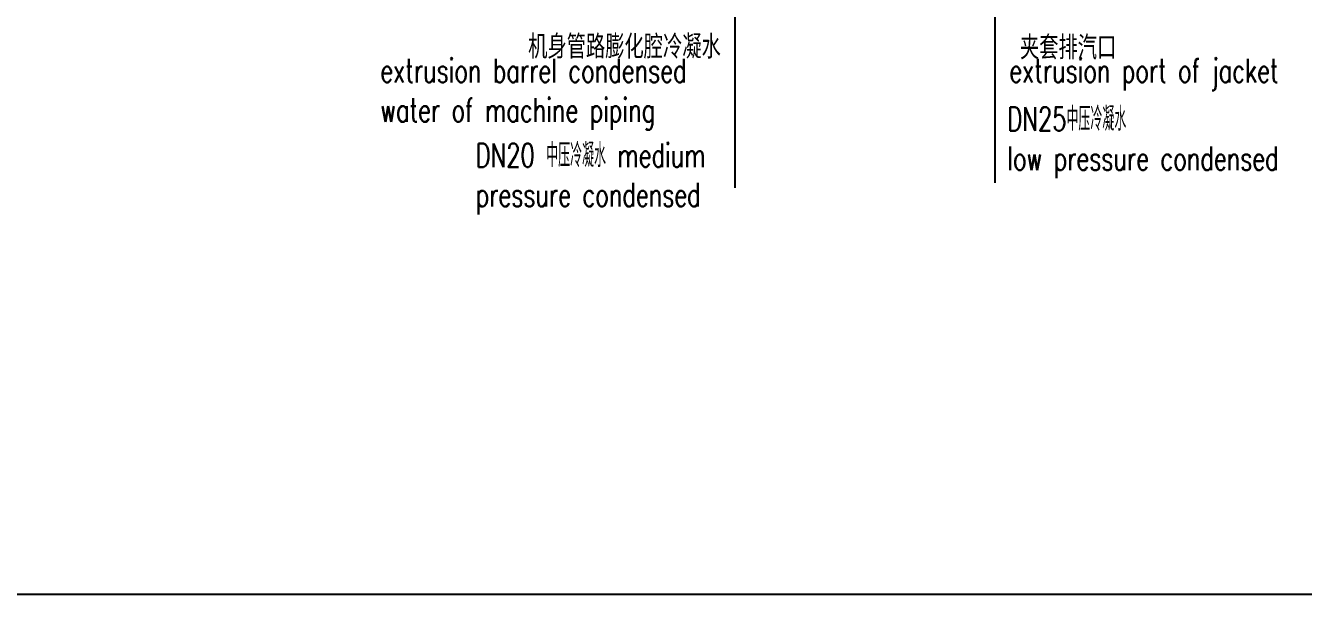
# Model space of a CAD drawing. Extents: x -681219 to -550379, y -242630 to -158199.
# Drawn here: x -624215 to -618831, y -181973 to -179575 of the extents above; entities that cross this region are included whole.
import ezdxf

# ---------------------------------------------------------------- set-up
doc = ezdxf.new("R2010")
doc.units = 0
doc.header["$LTSCALE"] = 1000
doc.layers.get('0').update_dxf_attribs({"linetype": 'CONTINUOUS'})
doc.layers.add('TEXT', color=7, linetype='CONTINUOUS')
doc.styles.add('DIM', font='', dxfattribs={"width": 0.68})
doc.styles.add('DIM_FONT', font='simplex.shx', dxfattribs={"width": 0.7, "bigfont": 'gbcbig.shx'})
doc.styles.get('DIM').set_extended_font_data('SimSun')

msp = doc.modelspace()

# ---------------------------------------------------------------- linework, layer by layer
at = {"color": 5}
msp.add_line((-620131.7999, -178395.2804), (-620131.7999, -180237.3328), dxfattribs=at)
at = {"color": 143, "true_color": 0x7aafdf}
msp.add_line((-621227.1011, -179005.5753), (-621227.1011, -180258.2938), dxfattribs=at)
msp.add_lwpolyline([(-646107.2391, -158212.8229), (-615119.1651, -158212.8229), (-615119.1651, -181972.8229), (-646107.2391, -181972.8229)], close=True)

# ---------------------------------------------------------------- texts
at = {"char_height": 100, "width": 1648.096408, "attachment_point": 1, "style": 'DIM_FONT'}
for s, insert in [('extrusion barrel condensed water of machine piping', (-622720.2996, -179714.6477)), ('extrusion port of jacket', (-620070.2762, -179714.6477))]:
    msp.add_mtext(s, dxfattribs=dict(at, insert=insert))
at = {"layer": 'TEXT', "char_height": 100, "attachment_point": 1}
for s, insert, width, style in [('{\\H0.875x;\\C256;机身管路膨化腔冷凝水}', (-622097.6021, -179616.9368), 1225.642296, 'DIM'), ('{\\H0.875x;\\C256;夹套排汽口}', (-620025.6644, -179620.5443), 1225.642296, 'DIM'), ('DN25中压冷凝水 \\Plow pressure condensed', (-620078.6805, -179918.3786), 1439.800057, 'DIM_FONT'), ('DN20 中压冷凝水 medium pressure condensed', (-622318.7835, -180071.4159), 1068.899572, 'DIM_FONT')]:
    msp.add_mtext(s, dxfattribs=dict(at, insert=insert, width=width, style=style))

doc.saveas('drawing.dxf')
